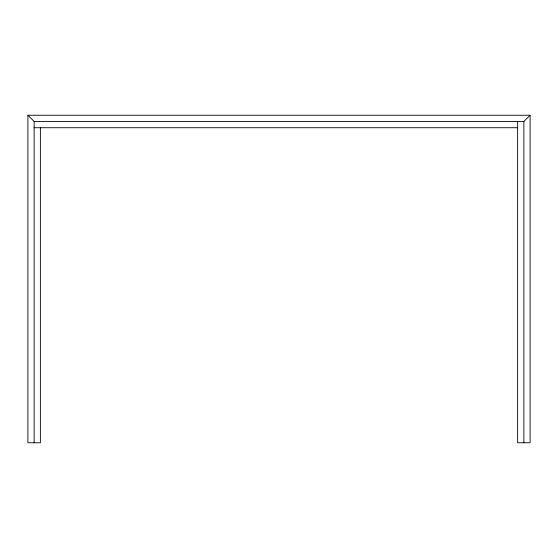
<?xml version="1.0" encoding="UTF-8"?>
<svg xmlns="http://www.w3.org/2000/svg" width="558" height="558" viewBox="0 0 558 558"><rect width="100%" height="100%" fill="white"/><g stroke="black" fill="none" stroke-linecap="round" stroke-linejoin="round"><path stroke-width="0.84" d="M40.378 127.719L40.378 442.759L27.9 442.759L27.9 115.241L34.136 121.477L523.864 121.477L530.1 115.241L530.1 442.759L517.622 442.759L517.622 121.477M27.9 115.241L530.1 115.241M34.136 127.719L517.622 127.719M523.864 121.477L523.864 442.759M34.136 121.477L34.136 442.759"/></g></svg>
